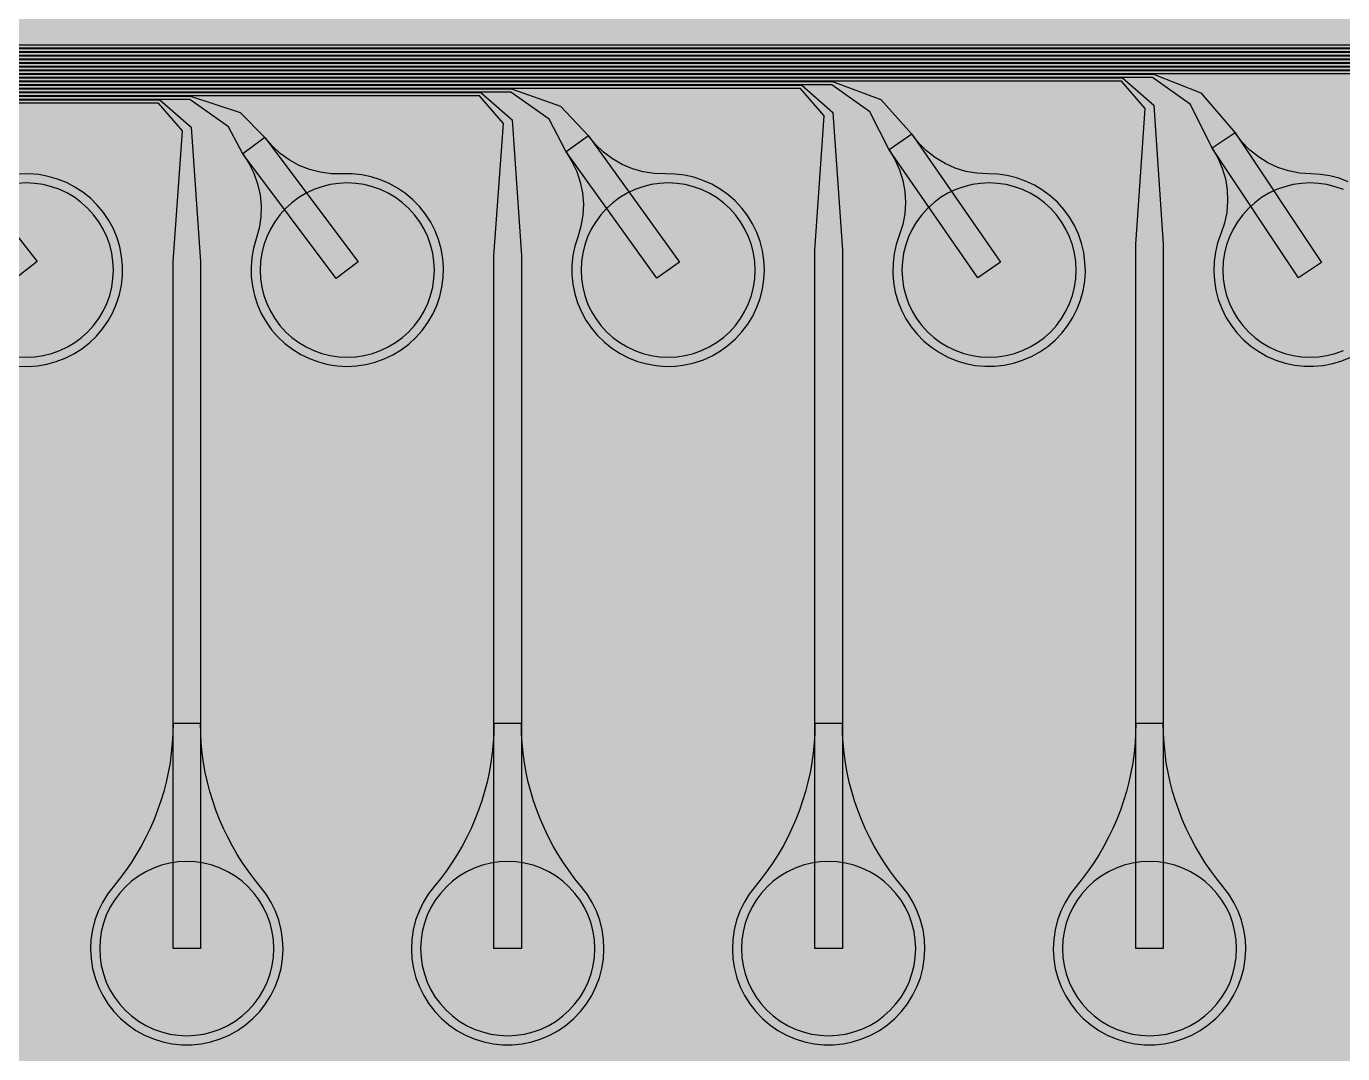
# Model space of a CAD drawing. Header units: metres. Extents: x -7231 to 10969, y -37556 to 1873.
# Drawn here: x -2618 to -1183, y -19786 to -18665 of the extents above; entities that cross this region are included whole.
import ezdxf

# ---------------------------------------------------------------- set-up
doc = ezdxf.new("R2010")
doc.units = ezdxf.units.M
for name, color, linetype in [('Metal1', 4, 'CONTINUOUS'), ('Metal2', 3, 'CONTINUOUS'), ('Polyimide', 7, 'CONTINUOUS'), ('Polyimide_Negative', 5, 'CONTINUOUS')]:
    doc.layers.add(name, color=color, linetype=linetype)

msp = doc.modelspace()

# ---------------------------------------------------------------- hatches: boundary and pattern name
at = {"layer": 'Polyimide'}
msp.add_hatch(color=7, dxfattribs=at).paths.add_polyline_path([(4065.7, -468), (4066.7, -502), (4068.5, -536), (4071.4, -570), (4075.5, -604), (4081, -638), (4088, -672), (4096.5, -706), (4106.6, -740), (4118.3, -774), (4131.6, -808), (4146.5, -842), (4162.9, -876), (4180.7, -910), (4199.8, -944), (4220.2, -978), (4241.7, -1012), (4264.2, -1046), (4287.5, -1080), (4311.5, -1114), (4336, -1148), (4360.9, -1182), (4385.9, -1216), (4410.9, -1250), (4435.7, -1284), (4460.2, -1318), (4484.2, -1352), (4507.5, -1385.9), (4530, -1419.9), (4551.5, -1453.9), (4571.9, -1487.9), (4591.1, -1521.9), (4608.9, -1555.9), (4625.3, -1589.9), (4640.1, -1623.9), (4653.4, -1657.9), (4665.1, -1691.9), (4675.2, -1725.9), (4683.7, -1759.9), (4690.7, -1793.9), (4696.2, -1827.9), (4700.3, -1861.9), (4703.2, -1895.9), (4705.1, -1929.9), (4706.1, -1963.9), (4706.4, -1997.9), (4706.5, -2031.9), (4706.5, -4793), (4710, -4838.4), (4720.2, -4882.7), (4737.1, -4925), (4760.1, -4964.2), (4788.9, -4999.5), (4822.6, -5030), (4860.5, -5055.1), (4901.8, -5074.2), (4901.8, -5074.2), (4970.7, -5105.2), (5034.7, -5145.3), (5092.8, -5193.5), (5143.8, -5249.2), (5186.9, -5311.2), (5221.2, -5378.4), (5246.2, -5449.7), (5261.4, -5523.7), (5266.5, -5599), (5261.4, -5674.3), (5246.2, -5748.3), (5221.2, -5819.6), (5186.9, -5886.8), (5143.8, -5948.8), (5092.8, -6004.5), (5034.7, -6052.7), (4970.7, -6092.8), (4901.8, -6123.8), (4860.5, -6142.9), (4822.6, -6168), (4788.9, -6198.5), (4760.1, -6233.8), (4737.1, -6273), (4720.2, -6315.3), (4710, -6359.6), (4706.5, -6405), (4706.5, -9221.5), (4710, -9266.9), (4720.2, -9311.2), (4737.1, -9353.5), (4760.1, -9392.7), (4788.9, -9428), (4822.6, -9458.5), (4860.5, -9483.6), (4901.8, -9502.7), (4970.7, -9533.7), (5034.7, -9573.8), (5092.8, -9622), (5143.8, -9677.7), (5186.9, -9739.7), (5221.2, -9806.9), (5246.2, -9878.2), (5261.4, -9952.2), (5266.5, -10027.5), (5261.4, -10102.8), (5246.2, -10176.8), (5221.2, -10248.1), (5186.9, -10315.3), (5143.8, -10377.3), (5092.8, -10433), (5034.7, -10481.2), (4970.7, -10521.3), (4901.8, -10552.3), (4860.5, -10571.4), (4822.6, -10596.5), (4788.9, -10627), (4760.1, -10662.3), (4737.1, -10701.5), (4720.2, -10743.8), (4710, -10788.1), (4706.5, -10833.5), (4706.5, -13650), (4710, -13695.4), (4720.2, -13739.7), (4737.1, -13782), (4760.1, -13821.2), (4788.9, -13856.5), (4822.6, -13887), (4860.5, -13912.1), (4901.8, -13931.2), (4970.7, -13962.2), (5034.7, -14002.2), (5092.8, -14050.5), (5143.8, -14106.2), (5186.9, -14168.2), (5221.2, -14235.4), (5246.2, -14306.7), (5261.4, -14380.7), (5266.5, -14456), (5261.4, -14531.3), (5246.2, -14605.3), (5221.2, -14676.5), (5186.9, -14743.8), (5143.8, -14805.8), (5092.8, -14861.5), (5034.7, -14909.7), (4970.7, -14949.8), (4901.8, -14980.8), (4860.5, -14999.9), (4822.6, -15025), (4788.9, -15055.5), (4760.1, -15090.8), (4737.1, -15130), (4720.2, -15172.3), (4710, -15216.6), (4706.5, -15262), (4706.5, -15456), (4720.9, -15750), (4764.1, -16041.3), (4835.7, -16326.8), (4934.9, -16604), (5060.7, -16870.2), (5212.1, -17122.7), (5387.5, -17359.2), (5585.2, -17577.3), (5803.3, -17775), (6039.8, -17950.4), (6292.3, -18101.8), (6558.4, -18227.6), (6835.6, -18326.8), (7121.2, -18398.3), (7412.4, -18441.5), (7706.5, -18456), (9969, -18456), (10047.4, -18459.8), (10125.1, -18471.4), (10201.2, -18490.4), (10275.2, -18516.9), (10346.1, -18550.5), (10413.5, -18590.8), (10476.5, -18637.6), (10534.7, -18690.3), (10587.4, -18748.5), (10634.2, -18811.5), (10674.5, -18878.9), (10708.1, -18949.8), (10734.6, -19023.8), (10753.6, -19099.9), (10765.2, -19177.6), (10769, -19256), (10769, -20895.8), (10730.2, -20951.4), (10694.6, -21009.1), (10662.2, -21068.6), (10633.2, -21129.9), (10607.6, -21192.7), (10585.5, -21256.7), (10566.9, -21322), (10552, -21388.1), (10540.8, -21455), (10533.4, -21522.3), (10529.6, -21590), (10529.6, -21657.8), (10533.4, -21725.5), (10540.8, -21792.9), (10552, -21859.7), (10566.9, -21925.9), (10585.5, -21991.1), (10607.6, -22055.2), (10633.2, -22117.9), (10662.2, -22179.2), (10694.6, -22238.7), (10730.2, -22296.4), (10769, -22352), (10769, -32454.2), (10728.7, -32510.5), (10691.7, -32568.9), (10658, -32629.3), (10627.8, -32691.6), (10601.2, -32755.4), (10578.2, -32820.7), (10558.9, -32887.1), (10543.4, -32954.5), (10531.8, -33022.7), (10524, -33091.4), (10520.1, -33160.5), (10520.1, -33229.7), (10524, -33298.8), (10531.8, -33367.5), (10543.4, -33435.7), (10558.9, -33503.1), (10578.2, -33569.5), (10601.2, -33634.8), (10627.8, -33698.6), (10658, -33760.8), (10691.7, -33821.3), (10728.7, -33879.7), (10769, -33936), (10769, -36556), (10765.2, -36634.4), (10753.6, -36712.1), (10734.6, -36788.2), (10708.1, -36862.1), (10674.5, -36933.1), (10634.2, -37000.5), (10587.4, -37063.5), (10534.7, -37121.7), (10476.5, -37174.4), (10413.5, -37221.2), (10346.1, -37261.5), (10275.2, -37295.1), (10201.2, -37321.6), (10125.1, -37340.6), (10047.4, -37352.1), (9969, -37356), (-6231, -37356), (-6309.4, -37352.1), (-6387.1, -37340.6), (-6463.2, -37321.6), (-6537.2, -37295.1), (-6608.1, -37261.5), (-6675.5, -37221.2), (-6738.5, -37174.4), (-6796.7, -37121.7), (-6849.4, -37063.5), (-6896.2, -37000.5), (-6936.5, -36933.1), (-6970.1, -36862.1), (-6996.6, -36788.2), (-7015.6, -36712.1), (-7027.2, -36634.4), (-7031, -36556), (-7031, -33936), (-6990.7, -33879.8), (-6953.7, -33821.3), (-6920, -33760.9), (-6889.8, -33698.6), (-6863.2, -33634.8), (-6840.2, -33569.5), (-6820.9, -33503.1), (-6805.4, -33435.7), (-6793.7, -33367.5), (-6785.9, -33298.8), (-6782, -33229.7), (-6782, -33160.5), (-6785.9, -33091.4), (-6793.7, -33022.7), (-6805.4, -32954.5), (-6820.9, -32887.1), (-6840.2, -32820.6), (-6863.2, -32755.4), (-6889.8, -32691.5), (-6920, -32629.3), (-6953.7, -32568.9), (-6990.7, -32510.4), (-7031, -32454.2), (-7031, -22364.8), (-6990.7, -22308.6), (-6953.7, -22250.1), (-6920, -22189.7), (-6889.8, -22127.5), (-6863.2, -22063.6), (-6840.2, -21998.4), (-6820.9, -21931.9), (-6805.4, -21864.5), (-6793.7, -21796.3), (-6785.9, -21727.6), (-6782, -21658.5), (-6782, -21589.3), (-6785.9, -21520.3), (-6793.7, -21451.5), (-6805.4, -21383.3), (-6820.9, -21315.9), (-6840.2, -21249.5), (-6863.2, -21184.2), (-6889.8, -21120.4), (-6920, -21058.1), (-6953.7, -20997.7), (-6990.7, -20939.3), (-7031, -20883), (-7031, -19256), (-7027.2, -19177.6), (-7015.6, -19099.9), (-6996.6, -19023.8), (-6970.1, -18949.8), (-6936.5, -18878.9), (-6896.2, -18811.5), (-6849.4, -18748.5), (-6796.7, -18690.3), (-6738.5, -18637.6), (-6675.5, -18590.8), (-6608.1, -18550.5), (-6537.2, -18516.9), (-6463.2, -18490.4), (-6387.1, -18471.4), (-6309.4, -18459.8), (-6231, -18456), (-3968.5, -18456), (-3674.4, -18441.5), (-3383.2, -18398.3), (-3097.6, -18326.8), (-2820.4, -18227.6), (-2554.3, -18101.8), (-2301.8, -17950.4), (-2065.3, -17775), (-1847.2, -17577.3), (-1649.5, -17359.2), (-1474.1, -17122.7), (-1322.7, -16870.2), (-1196.9, -16604), (-1097.7, -16326.8), (-1026.1, -16041.3), (-982.9, -15750), (-968.5, -15456), (-968.5, -15262), (-972, -15216.6), (-982.2, -15172.3), (-999.1, -15130), (-1022.1, -15090.8), (-1050.9, -15055.5), (-1084.6, -15025), (-1122.5, -14999.9), (-1163.8, -14980.8), (-1232.7, -14949.8), (-1296.7, -14909.7), (-1354.8, -14861.5), (-1405.8, -14805.8), (-1448.9, -14743.8), (-1483.2, -14676.5), (-1508.2, -14605.3), (-1523.4, -14531.3), (-1528.5, -14456), (-1523.4, -14380.7), (-1508.2, -14306.7), (-1483.2, -14235.4), (-1448.9, -14168.2), (-1405.8, -14106.2), (-1354.8, -14050.5), (-1296.7, -14002.2), (-1232.7, -13962.2), (-1163.8, -13931.2), (-1122.5, -13912.1), (-1084.6, -13887), (-1050.9, -13856.5), (-1022.1, -13821.2), (-999.1, -13782), (-982.2, -13739.7), (-972, -13695.4), (-968.5, -13650), (-968.5, -12309.6), (-972, -12264.3), (-982.2, -12219.9), (-999.1, -12177.7), (-1022.1, -12138.5), (-1050.9, -12103.2), (-1084.6, -12072.6), (-1122.5, -12047.5), (-1163.8, -12028.5), (-1232.7, -11997.4), (-1296.7, -11957.4), (-1354.8, -11909.1), (-1405.8, -11853.5), (-1448.9, -11791.5), (-1483.2, -11724.2), (-1508.2, -11653), (-1523.4, -11579), (-1528.5, -11503.7), (-1523.4, -11428.3), (-1508.2, -11354.4), (-1483.2, -11283.1), (-1448.9, -11215.9), (-1405.8, -11153.8), (-1354.8, -11098.2), (-1296.7, -11049.9), (-1232.7, -11009.9), (-1163.8, -10978.8), (-1122.5, -10959.8), (-1084.6, -10934.7), (-1050.9, -10904.1), (-1022.1, -10868.9), (-999.1, -10829.6), (-982.2, -10787.4), (-972, -10743), (-968.5, -10697.7), (-968.5, -9357.3), (-972, -9311.9), (-982.2, -9267.6), (-999.1, -9225.4), (-1022.1, -9186.1), (-1050.9, -9150.8), (-1084.6, -9120.3), (-1122.5, -9095.2), (-1163.8, -9076.2), (-1163.8, -9076.2), (-1232.7, -9045.1), (-1296.7, -9005.1), (-1354.8, -8956.8), (-1405.8, -8901.1), (-1448.9, -8839.1), (-1483.2, -8771.9), (-1508.2, -8700.6), (-1523.4, -8626.7), (-1528.5, -8551.3), (-1523.4, -8476), (-1508.2, -8402), (-1483.2, -8330.8), (-1448.9, -8263.5), (-1405.8, -8201.5), (-1354.8, -8145.9), (-1296.7, -8097.6), (-1232.7, -8057.6), (-1163.8, -8026.5), (-1163.8, -8026.5), (-1122.5, -8007.4), (-1084.6, -7982.4), (-1050.9, -7951.8), (-1022.1, -7916.5), (-999.1, -7877.3), (-982.2, -7835), (-972, -7790.7), (-968.5, -7745.4), (-968.5, -6405), (-972, -6359.6), (-982.2, -6315.3), (-999.1, -6273), (-1022.1, -6233.8), (-1050.9, -6198.5), (-1084.6, -6168), (-1122.5, -6142.9), (-1163.8, -6123.8), (-1163.8, -6123.8), (-1232.7, -6092.8), (-1296.7, -6052.7), (-1354.8, -6004.5), (-1405.8, -5948.8), (-1448.9, -5886.8), (-1483.2, -5819.6), (-1508.2, -5748.3), (-1523.4, -5674.3), (-1528.5, -5599), (-1523.4, -5523.7), (-1508.2, -5449.7), (-1483.2, -5378.4), (-1448.9, -5311.2), (-1405.8, -5249.2), (-1354.8, -5193.5), (-1296.7, -5145.3), (-1232.7, -5105.2), (-1163.8, -5074.2), (-1163.8, -5074.2), (-1122.5, -5055.1), (-1084.6, -5030), (-1050.9, -4999.5), (-1022.1, -4964.2), (-999.1, -4925), (-982.2, -4882.7), (-972, -4838.4), (-968.5, -4793), (-968.5, -2031.9), (-968.4, -1997.9), (-968.1, -1963.9), (-967.1, -1929.9), (-965.2, -1895.9), (-962.2, -1861.9), (-958, -1827.9), (-952.4, -1793.9), (-945.3, -1759.9), (-936.6, -1725.9), (-926.4, -1691.9), (-914.4, -1657.9), (-900.9, -1623.9), (-885.7, -1589.9), (-869.1, -1555.9), (-850.9, -1521.9), (-831.4, -1487.9), (-810.6, -1453.9), (-788.7, -1419.9), (-765.8, -1385.9), (-742.1, -1352), (-717.6, -1318), (-692.7, -1284), (-667.4, -1250), (-641.9, -1216), (-616.4, -1182), (-591.1, -1148), (-566.1, -1114), (-541.7, -1080), (-517.9, -1046), (-495, -1012), (-473.1, -978), (-452.4, -944), (-432.8, -910), (-414.7, -876), (-398, -842), (-382.9, -808), (-369.3, -774), (-357.4, -740), (-347.1, -706), (-338.4, -672), (-331.3, -638), (-325.7, -604), (-321.5, -570), (-318.6, -536), (-316.7, -502), (-315.7, -468), (-315.3, -434), (-315.2, -400), (-315.2, 401), (-315.2, 451), (-315.2, 1644), (-270.2, 1644), (-270, 1637.1), (-269.4, 1630.3), (-268.2, 1623.5), (-266.7, 1616.8), (-264.7, 1610.2), (-262.3, 1603.8), (-259.4, 1597.6), (-256.2, 1591.5), (-252.6, 1585.7), (-248.6, 1580.1), (-244.2, 1574.8), (-239.5, 1569.8), (-234.5, 1565.1), (-229.2, 1560.7), (-223.6, 1556.7), (-217.8, 1553.1), (-211.7, 1549.8), (-205.4, 1547), (-199, 1544.6), (-192.4, 1542.6), (-185.7, 1541), (-179, 1539.9), (-172.1, 1539.2), (-165.2, 1539), (-158.4, 1539.2), (-151.5, 1539.9), (-144.8, 1541), (-138.1, 1542.6), (-131.5, 1544.6), (-125.1, 1547), (-118.8, 1549.8), (-112.8, 1553.1), (-106.9, 1556.7), (-101.3, 1560.7), (-96, 1565.1), (-91, 1569.8), (-86.3, 1574.8), (-81.9, 1580.1), (-77.9, 1585.7), (-74.3, 1591.5), (-71.1, 1597.6), (-68.2, 1603.8), (-65.8, 1610.2), (-63.8, 1616.8), (-62.3, 1623.5), (-61.1, 1630.3), (-60.5, 1637.1), (-60.2, 1644), (1853, 1644), (1853, 1573), (3815.2, 1573), (3815.5, 1579.5), (3816.1, 1586.1), (3817.2, 1592.5), (3818.7, 1598.9), (3820.6, 1605.1), (3822.9, 1611.3), (3825.6, 1617.2), (3828.6, 1623), (3832.1, 1628.6), (3835.9, 1633.9), (3840.1, 1638.9), (3844.5, 1643.7), (3849.3, 1648.2), (3854.4, 1652.3), (3859.7, 1656.1), (3865.2, 1659.6), (3871, 1662.7), (3877, 1665.4), (3883.1, 1667.7), (3889.4, 1669.6), (3895.7, 1671.1), (3902.2, 1672.1), (3908.7, 1672.8), (3915.2, 1673), (3921.8, 1672.8), (3928.3, 1672.1), (3934.8, 1671.1), (3941.1, 1669.6), (3947.4, 1667.7), (3953.5, 1665.4), (3959.5, 1662.7), (3965.2, 1659.6), (3970.8, 1656.1), (3976.1, 1652.3), (3981.2, 1648.2), (3986, 1643.7), (3990.4, 1638.9), (3994.6, 1633.9), (3998.4, 1628.6), (4001.9, 1623), (4004.9, 1617.2), (4007.6, 1611.3), (4009.9, 1605.1), (4011.8, 1598.9), (4013.3, 1592.5), (4014.4, 1586.1), (4015, 1579.5), (4015.2, 1573), (4065.2, 1573), (4065.2, 451), (4065.2, 401), (4065.2, -400), (4065.3, -434), (4065.7, -468)])

# ---------------------------------------------------------------- linework, layer by layer
at = {"layer": 'Metal1'}
for points in [[(-5962.2, -18689.2), (-22.8, -18689.2), (11.1, -18719.1), (21.5, -18877.1), (21.5, -19671), (-8.5, -19671), (-8.5, -18877.1), (1.9, -18722.9), (-24.2, -18692.8), (-5960.8, -18692.8)], [(-5954.2, -18697.2), (-372.8, -18697.2), (-338.9, -18727.1), (-328.5, -18883.5), (-328.5, -19671), (-358.5, -19671), (-358.5, -18883.5), (-348.1, -18730.9), (-374.2, -18700.8), (-5952.8, -18700.8)], [(-5946.2, -18705.2), (-722.8, -18705.2), (-688.9, -18735.1), (-678.5, -18889.9), (-678.5, -19671), (-708.5, -19671), (-708.5, -18889.9), (-698.1, -18738.9), (-724.2, -18708.8), (-5944.8, -18708.8)], [(-5938.2, -18713.2), (-1072.8, -18713.2), (-1038.8, -18743.1), (-1028.5, -18896.3), (-1028.5, -19671), (-1058.5, -19671), (-1058.5, -18896.3), (-1048.2, -18746.9), (-1074.2, -18716.8), (-5936.8, -18716.8)], [(-5930.2, -18721.2), (-1422.8, -18721.2), (-1388.8, -18751.1), (-1378.5, -18902.7), (-1378.5, -19671), (-1408.5, -19671), (-1408.5, -18902.7), (-1398.2, -18754.9), (-1424.2, -18724.8), (-5928.8, -18724.8)], [(-5922.2, -18729.2), (-1772.8, -18729.2), (-1738.8, -18759.1), (-1728.5, -18909.1), (-1728.5, -19671), (-1758.5, -19671), (-1758.5, -18909.1), (-1748.2, -18762.9), (-1774.2, -18732.8), (-5920.8, -18732.8)], [(-5914.2, -18737.2), (-2122.8, -18737.2), (-2088.8, -18767), (-2078.5, -18915.5), (-2078.5, -19671), (-2108.5, -19671), (-2108.5, -18915.5), (-2098.2, -18771), (-2124.2, -18740.8), (-5912.8, -18740.8)], [(-5906.2, -18745.2), (-2472.8, -18745.2), (-2438.7, -18775), (-2428.5, -18921.9), (-2428.5, -19671), (-2458.5, -19671), (-2458.5, -18921.9), (-2448.3, -18779), (-2474.2, -18748.8), (-5904.8, -18748.8)]]:
    msp.add_lwpolyline(points, dxfattribs=at)
for points in [[(-2458.5, -19425.4), (-2458.7, -19436.2), (-2459.3, -19446.9), (-2460.4, -19457.6), (-2461.8, -19468.2), (-2463.7, -19478.8), (-2466, -19489.3), (-2468.7, -19499.6), (-2471.8, -19509.9), (-2475.3, -19520.1), (-2479.2, -19530.1), (-2483.5, -19539.9), (-2488.1, -19549.6), (-2493.2, -19559.1), (-2498.6, -19568.4), (-2504.3, -19577.4), (-2510.4, -19586.2), (-2516.9, -19594.8), (-2523.6, -19603.1), (-2530.1, -19611.6), (-2535.6, -19620.6), (-2540.2, -19630.2), (-2543.9, -19640.1), (-2546.5, -19650.4), (-2548, -19660.9), (-2548.5, -19671.5), (-2547.9, -19682.1), (-2546.3, -19692.6), (-2543.6, -19702.8), (-2539.8, -19712.7), (-2535.1, -19722.2), (-2529.5, -19731.2), (-2523, -19739.6), (-2515.7, -19747.3), (-2507.6, -19754.2), (-2498.9, -19760.2), (-2489.6, -19765.3), (-2479.9, -19769.5), (-2469.7, -19772.7), (-2459.4, -19774.8), (-2448.8, -19775.9), (-2438.2, -19775.9), (-2427.6, -19774.8), (-2417.3, -19772.7), (-2407.1, -19769.5), (-2397.4, -19765.3), (-2388.1, -19760.2), (-2379.4, -19754.2), (-2371.3, -19747.3), (-2364, -19739.6), (-2357.5, -19731.2), (-2351.9, -19722.2), (-2347.2, -19712.7), (-2343.4, -19702.8), (-2340.7, -19692.6), (-2339.1, -19682.1), (-2338.5, -19671.5), (-2339, -19660.9), (-2340.5, -19650.4), (-2343.1, -19640.1), (-2346.8, -19630.2), (-2351.4, -19620.6), (-2356.9, -19611.6), (-2363.4, -19603.1), (-2370.1, -19594.8), (-2376.6, -19586.2), (-2382.7, -19577.4), (-2388.4, -19568.4), (-2393.8, -19559.1), (-2398.9, -19549.6), (-2403.5, -19539.9), (-2407.8, -19530.1), (-2411.7, -19520.1), (-2415.2, -19509.9), (-2418.3, -19499.6), (-2421, -19489.3), (-2423.3, -19478.8), (-2425.2, -19468.2), (-2426.6, -19457.6), (-2427.7, -19446.9), (-2428.3, -19436.2), (-2428.5, -19425.4), (-2458.5, -19425.4)], [(-2108.5, -19425.4), (-2108.7, -19436.2), (-2109.3, -19446.9), (-2110.4, -19457.6), (-2111.8, -19468.2), (-2113.7, -19478.8), (-2116, -19489.3), (-2118.7, -19499.6), (-2121.8, -19509.9), (-2125.3, -19520.1), (-2129.2, -19530.1), (-2133.5, -19539.9), (-2138.1, -19549.6), (-2143.2, -19559.1), (-2148.6, -19568.4), (-2154.3, -19577.4), (-2160.4, -19586.2), (-2166.9, -19594.8), (-2173.6, -19603.1), (-2180.1, -19611.6), (-2185.6, -19620.6), (-2190.2, -19630.2), (-2193.9, -19640.1), (-2196.5, -19650.4), (-2198, -19660.9), (-2198.5, -19671.5), (-2197.9, -19682.1), (-2196.3, -19692.6), (-2193.6, -19702.8), (-2189.8, -19712.7), (-2185.1, -19722.2), (-2179.5, -19731.2), (-2173, -19739.6), (-2165.7, -19747.3), (-2157.6, -19754.2), (-2148.9, -19760.2), (-2139.6, -19765.3), (-2129.9, -19769.5), (-2119.7, -19772.7), (-2109.4, -19774.8), (-2098.8, -19775.9), (-2088.2, -19775.9), (-2077.6, -19774.8), (-2067.3, -19772.7), (-2057.1, -19769.5), (-2047.4, -19765.3), (-2038.1, -19760.2), (-2029.4, -19754.2), (-2021.3, -19747.3), (-2014, -19739.6), (-2007.5, -19731.2), (-2001.9, -19722.2), (-1997.2, -19712.7), (-1993.4, -19702.8), (-1990.7, -19692.6), (-1989.1, -19682.1), (-1988.5, -19671.5), (-1989, -19660.9), (-1990.5, -19650.4), (-1993.1, -19640.1), (-1996.8, -19630.2), (-2001.4, -19620.6), (-2006.9, -19611.6), (-2013.4, -19603.1), (-2020.1, -19594.8), (-2026.6, -19586.2), (-2032.7, -19577.4), (-2038.4, -19568.4), (-2043.8, -19559.1), (-2048.9, -19549.6), (-2053.5, -19539.9), (-2057.8, -19530.1), (-2061.7, -19520.1), (-2065.2, -19509.9), (-2068.3, -19499.6), (-2071, -19489.3), (-2073.3, -19478.8), (-2075.2, -19468.2), (-2076.6, -19457.6), (-2077.7, -19446.9), (-2078.3, -19436.2), (-2078.5, -19425.4), (-2108.5, -19425.4)], [(-1758.5, -19425.4), (-1758.7, -19436.2), (-1759.3, -19446.9), (-1760.4, -19457.6), (-1761.8, -19468.2), (-1763.7, -19478.8), (-1766, -19489.3), (-1768.7, -19499.6), (-1771.8, -19509.9), (-1775.3, -19520.1), (-1779.2, -19530.1), (-1783.5, -19539.9), (-1788.1, -19549.6), (-1793.2, -19559.1), (-1798.6, -19568.4), (-1804.3, -19577.4), (-1810.4, -19586.2), (-1816.9, -19594.8), (-1823.6, -19603.1), (-1830.1, -19611.6), (-1835.6, -19620.6), (-1840.2, -19630.2), (-1843.9, -19640.1), (-1846.5, -19650.4), (-1848, -19660.9), (-1848.5, -19671.5), (-1847.9, -19682.1), (-1846.3, -19692.6), (-1843.6, -19702.8), (-1839.8, -19712.7), (-1835.1, -19722.2), (-1829.5, -19731.2), (-1823, -19739.6), (-1815.7, -19747.3), (-1807.6, -19754.2), (-1798.9, -19760.2), (-1789.6, -19765.3), (-1779.9, -19769.5), (-1769.7, -19772.7), (-1759.4, -19774.8), (-1748.8, -19775.9), (-1738.2, -19775.9), (-1727.6, -19774.8), (-1717.3, -19772.7), (-1707.1, -19769.5), (-1697.4, -19765.3), (-1688.1, -19760.2), (-1679.4, -19754.2), (-1671.3, -19747.3), (-1664, -19739.6), (-1657.5, -19731.2), (-1651.9, -19722.2), (-1647.2, -19712.7), (-1643.4, -19702.8), (-1640.7, -19692.6), (-1639.1, -19682.1), (-1638.5, -19671.5), (-1639, -19660.9), (-1640.5, -19650.4), (-1643.1, -19640.1), (-1646.8, -19630.2), (-1651.4, -19620.6), (-1656.9, -19611.6), (-1663.4, -19603.1), (-1670.1, -19594.8), (-1676.6, -19586.2), (-1682.7, -19577.4), (-1688.4, -19568.4), (-1693.8, -19559.1), (-1698.9, -19549.6), (-1703.5, -19539.9), (-1707.8, -19530.1), (-1711.7, -19520.1), (-1715.2, -19509.9), (-1718.3, -19499.6), (-1721, -19489.3), (-1723.3, -19478.8), (-1725.2, -19468.2), (-1726.6, -19457.6), (-1727.7, -19446.9), (-1728.3, -19436.2), (-1728.5, -19425.4), (-1758.5, -19425.4)], [(-1408.5, -19425.4), (-1408.7, -19436.2), (-1409.3, -19446.9), (-1410.4, -19457.6), (-1411.8, -19468.2), (-1413.7, -19478.8), (-1416, -19489.3), (-1418.7, -19499.6), (-1421.8, -19509.9), (-1425.3, -19520.1), (-1429.2, -19530.1), (-1433.5, -19539.9), (-1438.1, -19549.6), (-1443.2, -19559.1), (-1448.6, -19568.4), (-1454.3, -19577.4), (-1460.4, -19586.2), (-1466.9, -19594.8), (-1473.6, -19603.1), (-1480.1, -19611.6), (-1485.6, -19620.6), (-1490.2, -19630.2), (-1493.9, -19640.1), (-1496.5, -19650.4), (-1498, -19660.9), (-1498.5, -19671.5), (-1497.9, -19682.1), (-1496.3, -19692.6), (-1493.6, -19702.8), (-1489.8, -19712.7), (-1485.1, -19722.2), (-1479.5, -19731.2), (-1473, -19739.6), (-1465.7, -19747.3), (-1457.6, -19754.2), (-1448.9, -19760.2), (-1439.6, -19765.3), (-1429.9, -19769.5), (-1419.7, -19772.7), (-1409.4, -19774.8), (-1398.8, -19775.9), (-1388.2, -19775.9), (-1377.6, -19774.8), (-1367.3, -19772.7), (-1357.1, -19769.5), (-1347.4, -19765.3), (-1338.1, -19760.2), (-1329.4, -19754.2), (-1321.3, -19747.3), (-1314, -19739.6), (-1307.5, -19731.2), (-1301.9, -19722.2), (-1297.2, -19712.7), (-1293.4, -19702.8), (-1290.7, -19692.6), (-1289.1, -19682.1), (-1288.5, -19671.5), (-1289, -19660.9), (-1290.5, -19650.4), (-1293.1, -19640.1), (-1296.8, -19630.2), (-1301.4, -19620.6), (-1306.9, -19611.6), (-1313.4, -19603.1), (-1320.1, -19594.8), (-1326.6, -19586.2), (-1332.7, -19577.4), (-1338.4, -19568.4), (-1343.8, -19559.1), (-1348.9, -19549.6), (-1353.5, -19539.9), (-1357.8, -19530.1), (-1361.7, -19520.1), (-1365.2, -19509.9), (-1368.3, -19499.6), (-1371, -19489.3), (-1373.3, -19478.8), (-1375.2, -19468.2), (-1376.6, -19457.6), (-1377.7, -19446.9), (-1378.3, -19436.2), (-1378.5, -19425.4), (-1408.5, -19425.4)]]:
    msp.add_lwpolyline(points, close=True, dxfattribs=at)
at = {"layer": 'Metal2'}
for points in [[(-5966.2, -18685.2), (10.8, -18685.2), (60.3, -18707.9), (109.5, -18776.6), (194.5, -18923.5), (168.5, -18938.5), (83.5, -18791.6), (50.3, -18718), (9.8, -18688.8), (-5964.8, -18688.8)], [(-5958.2, -18693.2), (-339.3, -18693.2), (-289.1, -18715.4), (-242.8, -18777.7), (-155.6, -18923.3), (-181.4, -18938.7), (-268.5, -18793.1), (-299.5, -18726.1), (-340.2, -18696.8), (-5956.8, -18696.8)], [(-5950.2, -18701.2), (-689.3, -18701.2), (-638.6, -18722.9), (-595.1, -18778.8), (-505.7, -18923.1), (-531.3, -18938.9), (-620.6, -18794.6), (-649.3, -18734.1), (-690.2, -18704.8), (-5948.8, -18704.8)], [(-5942.2, -18709.2), (-1039.3, -18709.2), (-988, -18730.3), (-947.5, -18780.1), (-855.9, -18922.9), (-881.1, -18939.1), (-972.8, -18796.3), (-999, -18742.2), (-1040.2, -18712.8), (-5940.8, -18712.8)], [(-5934.2, -18717.2), (-1389.3, -18717.2), (-1337.4, -18737.7), (-1300.1, -18781.4), (-1206, -18922.7), (-1231, -18939.3), (-1325.1, -18798.1), (-1348.8, -18750.3), (-1390.2, -18720.8), (-5932.8, -18720.8)], [(-5926.2, -18725.2), (-1739.3, -18725.2), (-1686.7, -18745), (-1652.8, -18782.9), (-1556.2, -18922.5), (-1580.8, -18939.5), (-1677.4, -18800), (-1698.6, -18758.4), (-1740.1, -18728.8), (-5924.8, -18728.8)], [(-5918.2, -18733.2), (-2089.3, -18733.2), (-2036, -18752.2), (-2005.5, -18784.5), (-1906.3, -18922.2), (-1930.7, -18939.8), (-2029.9, -18802.1), (-2048.3, -18766.5), (-2090.1, -18736.8), (-5916.8, -18736.8)], [(-5910.2, -18741.2), (-2439.3, -18741.2), (-2385.3, -18759.3), (-2358.4, -18786.3), (-2256.5, -18922), (-2280.5, -18940), (-2382.4, -18804.3), (-2398.1, -18774.7), (-2440.1, -18744.8), (-5908.8, -18744.8)], [(-2711.4, -18788.2), (-2606.7, -18921.7), (-2630.3, -18940.3)], [(-1176.9, -18834.6), (-1186.7, -18830.9), (-1196.9, -18828.3), (-1207.2, -18826.6), (-1217.7, -18826), (-1229.8, -18825.2), (-1241.8, -18822.9), (-1253.4, -18819.1), (-1264.4, -18814), (-1274.8, -18807.5), (-1284.3, -18799.9), (-1292.7, -18791.2), (-1300.1, -18781.4), (-1325.1, -18798.1), (-1325.1, -18798.1), (-1318.9, -18808.6), (-1314.1, -18819.8), (-1310.7, -18831.5), (-1308.8, -18843.5), (-1308.3, -18855.7), (-1309.3, -18867.8), (-1311.8, -18879.8), (-1315.7, -18891.3), (-1319.2, -18901.2), (-1321.7, -18911.4), (-1323.1, -18921.8), (-1323.5, -18932.2), (-1322.8, -18942.7), (-1321.2, -18953), (-1318.5, -18963.2), (-1314.8, -18973), (-1310.1, -18982.3), (-1304.5, -18991.2), (-1298.1, -18999.5), (-1290.9, -19007.1), (-1282.9, -19013.9), (-1274.3, -19019.9), (-1265.2, -19025.1), (-1255.6, -19029.2), (-1245.6, -19032.4), (-1235.4, -19034.6), (-1224.9, -19035.8), (-1214.5, -19035.9), (-1204, -19035), (-1193.7, -19033), (-1183.7, -19030.1), (-1174, -19026.1)], [(-2627.3, -19035.6), (-2616.8, -19036), (-2606.3, -19035.3), (-2596, -19033.6), (-2585.9, -19030.8), (-2576.1, -19027.1), (-2566.7, -19022.4), (-2557.9, -19016.7), (-2549.6, -19010.3), (-2542.1, -19003), (-2535.3, -18995), (-2529.3, -18986.4), (-2524.2, -18977.3), (-2520.1, -18967.6), (-2516.9, -18957.6), (-2514.8, -18947.4), (-2513.7, -18937), (-2513.6, -18926.5), (-2514.6, -18916.1), (-2516.6, -18905.8), (-2519.6, -18895.7), (-2523.6, -18886.1), (-2528.6, -18876.8), (-2534.4, -18868.1), (-2541.1, -18860.1), (-2548.6, -18852.7), (-2556.7, -18846.1), (-2565.5, -18840.4), (-2574.8, -18835.5), (-2584.5, -18831.7), (-2594.6, -18828.8), (-2604.9, -18826.9), (-2615.3, -18826), (-2625.8, -18826.3)]]:
    msp.add_lwpolyline(points, dxfattribs=at)
for points in [[(-2382.4, -18804.3), (-2375.7, -18814.5), (-2370.3, -18825.4), (-2366.2, -18836.9), (-2363.6, -18848.8), (-2362.4, -18860.9), (-2362.8, -18873.1), (-2364.6, -18885.1), (-2367.8, -18896.9), (-2370.7, -18906.9), (-2372.6, -18917.3), (-2373.4, -18927.7), (-2373.3, -18938.2), (-2372, -18948.6), (-2369.8, -18958.8), (-2366.5, -18968.8), (-2362.2, -18978.3), (-2357, -18987.4), (-2351, -18996), (-2344.1, -19003.9), (-2336.4, -19011.1), (-2328.1, -19017.4), (-2319.2, -19022.9), (-2309.8, -19027.5), (-2300, -19031.2), (-2289.8, -19033.8), (-2279.5, -19035.4), (-2269, -19036), (-2258.5, -19035.5), (-2248.2, -19034), (-2238, -19031.5), (-2228.1, -19027.9), (-2218.7, -19023.4), (-2209.7, -19018), (-2201.3, -19011.7), (-2193.6, -19004.6), (-2186.7, -18996.8), (-2180.5, -18988.3), (-2175.2, -18979.2), (-2170.9, -18969.7), (-2167.5, -18959.8), (-2165.2, -18949.6), (-2163.8, -18939.2), (-2163.5, -18928.7), (-2164.3, -18918.2), (-2166.1, -18907.9), (-2168.9, -18897.8), (-2172.7, -18888.1), (-2177.4, -18878.7), (-2183.1, -18869.9), (-2189.6, -18861.7), (-2196.9, -18854.2), (-2204.9, -18847.4), (-2213.6, -18841.5), (-2222.8, -18836.5), (-2232.4, -18832.4), (-2242.4, -18829.3), (-2252.7, -18827.2), (-2263.1, -18826.1), (-2273.6, -18826.1), (-2285.8, -18826), (-2297.9, -18824.3), (-2309.6, -18821.3), (-2321, -18816.8), (-2331.7, -18810.9), (-2341.6, -18803.8), (-2350.5, -18795.6), (-2358.4, -18786.3), (-2382.4, -18804.3)], [(-2029.9, -18802.1), (-2023.4, -18812.4), (-2018.2, -18823.4), (-2014.3, -18835), (-2011.9, -18846.9), (-2011, -18859.1), (-2011.6, -18871.2), (-2013.6, -18883.2), (-2017.1, -18894.9), (-2020.2, -18904.9), (-2022.3, -18915.2), (-2023.4, -18925.6), (-2023.4, -18936.1), (-2022.3, -18946.5), (-2020.3, -18956.8), (-2017.2, -18966.8), (-2013.1, -18976.5), (-2008.1, -18985.7), (-2002.2, -18994.3), (-1995.5, -19002.4), (-1988, -19009.7), (-1979.8, -19016.2), (-1971, -19021.9), (-1961.7, -19026.7), (-1951.9, -19030.5), (-1941.9, -19033.4), (-1931.5, -19035.2), (-1921.1, -19036), (-1910.6, -19035.7), (-1900.2, -19034.4), (-1890, -19032.1), (-1880.1, -19028.7), (-1870.5, -19024.4), (-1861.4, -19019.1), (-1852.9, -19013), (-1845.1, -19006.1), (-1838, -18998.4), (-1831.7, -18990), (-1826.2, -18981.1), (-1821.7, -18971.6), (-1818.1, -18961.8), (-1815.5, -18951.6), (-1814, -18941.3), (-1813.5, -18930.8), (-1814, -18920.3), (-1815.6, -18910), (-1818.2, -18899.8), (-1821.8, -18890), (-1826.4, -18880.5), (-1831.9, -18871.6), (-1838.3, -18863.3), (-1845.4, -18855.6), (-1853.3, -18848.7), (-1861.8, -18842.6), (-1870.9, -18837.4), (-1880.5, -18833.1), (-1890.4, -18829.8), (-1900.6, -18827.5), (-1911, -18826.3), (-1921.5, -18826), (-1933.7, -18825.7), (-1945.7, -18823.8), (-1957.5, -18820.5), (-1968.7, -18815.7), (-1979.3, -18809.7), (-1989, -18802.4), (-1997.8, -18794), (-2005.5, -18784.5), (-2029.9, -18802.1)], [(-1677.4, -18800), (-1671.1, -18810.4), (-1666.1, -18821.5), (-1662.5, -18833.2), (-1660.3, -18845.2), (-1659.6, -18857.3), (-1660.4, -18869.5), (-1662.7, -18881.4), (-1666.4, -18893.1), (-1669.7, -18903), (-1672, -18913.2), (-1673.2, -18923.6), (-1673.5, -18934.1), (-1672.6, -18944.6), (-1670.8, -18954.9), (-1667.9, -18964.9), (-1664, -18974.7), (-1659.2, -18984), (-1653.4, -18992.7), (-1646.8, -19000.9), (-1639.5, -19008.4), (-1631.4, -19015.1), (-1622.7, -19020.9), (-1613.5, -19025.9), (-1603.8, -19029.9), (-1593.8, -19032.9), (-1583.5, -19034.9), (-1573.1, -19035.9), (-1562.6, -19035.8), (-1552.2, -19034.7), (-1541.9, -19032.6), (-1531.9, -19029.4), (-1522.3, -19025.3), (-1513.1, -19020.2), (-1504.5, -19014.2), (-1496.5, -19007.4), (-1489.3, -18999.9), (-1482.8, -18991.7), (-1477.2, -18982.8), (-1472.5, -18973.4), (-1468.7, -18963.7), (-1466, -18953.6), (-1464.2, -18943.2), (-1463.5, -18932.8), (-1463.9, -18922.3), (-1465.3, -18911.9), (-1467.7, -18901.7), (-1471.1, -18891.8), (-1475.5, -18882.3), (-1480.8, -18873.3), (-1487, -18864.8), (-1494, -18857), (-1501.7, -18850), (-1510.2, -18843.7), (-1519.1, -18838.3), (-1528.6, -18833.9), (-1538.5, -18830.4), (-1548.7, -18827.9), (-1559.1, -18826.4), (-1569.5, -18826), (-1581.7, -18825.4), (-1593.7, -18823.3), (-1605.4, -18819.7), (-1616.5, -18814.8), (-1627, -18808.6), (-1636.6, -18801.1), (-1645.2, -18792.5), (-1652.8, -18782.9), (-1677.4, -18800)]]:
    msp.add_lwpolyline(points, close=True, dxfattribs=at)
at = {"layer": 'Polyimide_Negative'}
for points in [[(-2627.8, -19025.5), (-2618.5, -19026), (-2609.2, -19025.5), (-2600, -19024.2), (-2590.9, -19021.9), (-2582.1, -19018.8), (-2573.7, -19014.8), (-2565.7, -19010), (-2558.2, -19004.4), (-2551.3, -18998.2), (-2545.1, -18991.3), (-2539.5, -18983.8), (-2534.7, -18975.8), (-2530.7, -18967.4), (-2527.6, -18958.6), (-2525.3, -18949.5), (-2524, -18940.3), (-2523.5, -18931), (-2523.5, -18931), (-2524, -18921.7), (-2525.3, -18912.5), (-2527.6, -18903.4), (-2530.7, -18894.6), (-2534.7, -18886.2), (-2539.5, -18878.2), (-2545.1, -18870.7), (-2551.3, -18863.8), (-2558.2, -18857.6), (-2565.7, -18852), (-2573.7, -18847.2), (-2582.1, -18843.2), (-2590.9, -18840.1), (-2600, -18837.8), (-2609.2, -18836.5), (-2618.5, -18836), (-2627.8, -18836.5)], [(-1182.1, -18843.2), (-1190.9, -18840.1), (-1200, -18837.8), (-1209.2, -18836.5), (-1218.5, -18836), (-1227.8, -18836.5), (-1237, -18837.8), (-1246.1, -18840.1), (-1254.9, -18843.2), (-1263.3, -18847.2), (-1271.3, -18852), (-1278.8, -18857.6), (-1285.7, -18863.8), (-1291.9, -18870.7), (-1297.5, -18878.2), (-1302.3, -18886.2), (-1306.3, -18894.6), (-1309.4, -18903.4), (-1311.7, -18912.5), (-1313, -18921.7), (-1313.5, -18931), (-1313, -18940.3), (-1311.7, -18949.5), (-1309.4, -18958.6), (-1306.3, -18967.4), (-1302.3, -18975.8), (-1297.5, -18983.8), (-1291.9, -18991.3), (-1285.7, -18998.2), (-1278.8, -19004.4), (-1271.3, -19010), (-1263.3, -19014.8), (-1254.9, -19018.8), (-1246.1, -19021.9), (-1237, -19024.2), (-1227.8, -19025.5), (-1218.5, -19026), (-1209.2, -19025.5), (-1200, -19024.2), (-1190.9, -19021.9), (-1182.1, -19018.8)]]:
    msp.add_lwpolyline(points, dxfattribs=at)
for points in [[(-2173.5, -18931), (-2174, -18921.7), (-2175.3, -18912.5), (-2177.6, -18903.4), (-2180.7, -18894.6), (-2184.7, -18886.2), (-2189.5, -18878.2), (-2195.1, -18870.7), (-2201.3, -18863.8), (-2208.2, -18857.6), (-2215.7, -18852), (-2223.7, -18847.2), (-2232.1, -18843.2), (-2240.9, -18840.1), (-2250, -18837.8), (-2259.2, -18836.5), (-2268.5, -18836), (-2277.8, -18836.5), (-2287, -18837.8), (-2296.1, -18840.1), (-2304.9, -18843.2), (-2313.3, -18847.2), (-2321.3, -18852), (-2328.8, -18857.6), (-2335.7, -18863.8), (-2341.9, -18870.7), (-2347.5, -18878.2), (-2352.3, -18886.2), (-2356.3, -18894.6), (-2359.4, -18903.4), (-2361.7, -18912.5), (-2363, -18921.7), (-2363.5, -18931), (-2363, -18940.3), (-2361.7, -18949.5), (-2359.4, -18958.6), (-2356.3, -18967.4), (-2352.3, -18975.8), (-2347.5, -18983.8), (-2341.9, -18991.3), (-2335.7, -18998.2), (-2328.8, -19004.4), (-2321.3, -19010), (-2313.3, -19014.8), (-2304.9, -19018.8), (-2296.1, -19021.9), (-2287, -19024.2), (-2277.8, -19025.5), (-2268.5, -19026), (-2259.2, -19025.5), (-2250, -19024.2), (-2240.9, -19021.9), (-2232.1, -19018.8), (-2223.7, -19014.8), (-2215.7, -19010), (-2208.2, -19004.4), (-2201.3, -18998.2), (-2195.1, -18991.3), (-2189.5, -18983.8), (-2184.7, -18975.8), (-2180.7, -18967.4), (-2177.6, -18958.6), (-2175.3, -18949.5), (-2174, -18940.3), (-2173.5, -18931)], [(-1823.5, -18931), (-1824, -18921.7), (-1825.3, -18912.5), (-1827.6, -18903.4), (-1830.7, -18894.6), (-1834.7, -18886.2), (-1839.5, -18878.2), (-1845.1, -18870.7), (-1851.3, -18863.8), (-1858.2, -18857.6), (-1865.7, -18852), (-1873.7, -18847.2), (-1882.1, -18843.2), (-1890.9, -18840.1), (-1900, -18837.8), (-1909.2, -18836.5), (-1918.5, -18836), (-1927.8, -18836.5), (-1937, -18837.8), (-1946.1, -18840.1), (-1954.9, -18843.2), (-1963.3, -18847.2), (-1971.3, -18852), (-1978.8, -18857.6), (-1985.7, -18863.8), (-1991.9, -18870.7), (-1997.5, -18878.2), (-2002.3, -18886.2), (-2006.3, -18894.6), (-2009.4, -18903.4), (-2011.7, -18912.5), (-2013, -18921.7), (-2013.5, -18931), (-2013, -18940.3), (-2011.7, -18949.5), (-2009.4, -18958.6), (-2006.3, -18967.4), (-2002.3, -18975.8), (-1997.5, -18983.8), (-1991.9, -18991.3), (-1985.7, -18998.2), (-1978.8, -19004.4), (-1971.3, -19010), (-1963.3, -19014.8), (-1954.9, -19018.8), (-1946.1, -19021.9), (-1937, -19024.2), (-1927.8, -19025.5), (-1918.5, -19026), (-1909.2, -19025.5), (-1900, -19024.2), (-1890.9, -19021.9), (-1882.1, -19018.8), (-1873.7, -19014.8), (-1865.7, -19010), (-1858.2, -19004.4), (-1851.3, -18998.2), (-1845.1, -18991.3), (-1839.5, -18983.8), (-1834.7, -18975.8), (-1830.7, -18967.4), (-1827.6, -18958.6), (-1825.3, -18949.5), (-1824, -18940.3), (-1823.5, -18931)], [(-1473.5, -18931), (-1474, -18921.7), (-1475.3, -18912.5), (-1477.6, -18903.4), (-1480.7, -18894.6), (-1484.7, -18886.2), (-1489.5, -18878.2), (-1495.1, -18870.7), (-1501.3, -18863.8), (-1508.2, -18857.6), (-1515.7, -18852), (-1523.7, -18847.2), (-1532.1, -18843.2), (-1540.9, -18840.1), (-1550, -18837.8), (-1559.2, -18836.5), (-1568.5, -18836), (-1577.8, -18836.5), (-1587, -18837.8), (-1596.1, -18840.1), (-1604.9, -18843.2), (-1613.3, -18847.2), (-1621.3, -18852), (-1628.8, -18857.6), (-1635.7, -18863.8), (-1641.9, -18870.7), (-1647.5, -18878.2), (-1652.3, -18886.2), (-1656.3, -18894.6), (-1659.4, -18903.4), (-1661.7, -18912.5), (-1663, -18921.7), (-1663.5, -18931), (-1663, -18940.3), (-1661.7, -18949.5), (-1659.4, -18958.6), (-1656.3, -18967.4), (-1652.3, -18975.8), (-1647.5, -18983.8), (-1641.9, -18991.3), (-1635.7, -18998.2), (-1628.8, -19004.4), (-1621.3, -19010), (-1613.3, -19014.8), (-1604.9, -19018.8), (-1596.1, -19021.9), (-1587, -19024.2), (-1577.8, -19025.5), (-1568.5, -19026), (-1559.2, -19025.5), (-1550, -19024.2), (-1540.9, -19021.9), (-1532.1, -19018.8), (-1523.7, -19014.8), (-1515.7, -19010), (-1508.2, -19004.4), (-1501.3, -18998.2), (-1495.1, -18991.3), (-1489.5, -18983.8), (-1484.7, -18975.8), (-1480.7, -18967.4), (-1477.6, -18958.6), (-1475.3, -18949.5), (-1474, -18940.3), (-1473.5, -18931)], [(-2348.5, -19671), (-2349, -19661.7), (-2350.3, -19652.5), (-2352.6, -19643.4), (-2355.7, -19634.6), (-2359.7, -19626.2), (-2364.5, -19618.2), (-2370.1, -19610.7), (-2376.3, -19603.8), (-2383.2, -19597.6), (-2390.7, -19592), (-2398.7, -19587.2), (-2407.1, -19583.2), (-2415.9, -19580.1), (-2425, -19577.8), (-2434.2, -19576.5), (-2443.5, -19576), (-2452.8, -19576.5), (-2462, -19577.8), (-2471.1, -19580.1), (-2479.9, -19583.2), (-2488.3, -19587.2), (-2496.3, -19592), (-2503.8, -19597.6), (-2510.7, -19603.8), (-2516.9, -19610.7), (-2522.5, -19618.2), (-2527.3, -19626.2), (-2531.3, -19634.6), (-2534.4, -19643.4), (-2536.7, -19652.5), (-2538, -19661.7), (-2538.5, -19671), (-2538, -19680.3), (-2536.7, -19689.5), (-2534.4, -19698.6), (-2531.3, -19707.4), (-2527.3, -19715.8), (-2522.5, -19723.8), (-2516.9, -19731.3), (-2510.7, -19738.2), (-2503.8, -19744.4), (-2496.3, -19750), (-2488.3, -19754.8), (-2479.9, -19758.8), (-2471.1, -19761.9), (-2462, -19764.2), (-2452.8, -19765.5), (-2443.5, -19766), (-2434.2, -19765.5), (-2425, -19764.2), (-2415.9, -19761.9), (-2407.1, -19758.8), (-2398.7, -19754.8), (-2390.7, -19750), (-2383.2, -19744.4), (-2376.3, -19738.2), (-2370.1, -19731.3), (-2364.5, -19723.8), (-2359.7, -19715.8), (-2355.7, -19707.4), (-2352.6, -19698.6), (-2350.3, -19689.5), (-2349, -19680.3), (-2348.5, -19671)], [(-1998.5, -19671), (-1999, -19661.7), (-2000.3, -19652.5), (-2002.6, -19643.4), (-2005.7, -19634.6), (-2009.7, -19626.2), (-2014.5, -19618.2), (-2020.1, -19610.7), (-2026.3, -19603.8), (-2033.2, -19597.6), (-2040.7, -19592), (-2048.7, -19587.2), (-2057.1, -19583.2), (-2065.9, -19580.1), (-2075, -19577.8), (-2084.2, -19576.5), (-2093.5, -19576), (-2102.8, -19576.5), (-2112, -19577.8), (-2121.1, -19580.1), (-2129.9, -19583.2), (-2138.3, -19587.2), (-2146.3, -19592), (-2153.8, -19597.6), (-2160.7, -19603.8), (-2166.9, -19610.7), (-2172.5, -19618.2), (-2177.3, -19626.2), (-2181.3, -19634.6), (-2184.4, -19643.4), (-2186.7, -19652.5), (-2188, -19661.7), (-2188.5, -19671), (-2188, -19680.3), (-2186.7, -19689.5), (-2184.4, -19698.6), (-2181.3, -19707.4), (-2177.3, -19715.8), (-2172.5, -19723.8), (-2166.9, -19731.3), (-2160.7, -19738.2), (-2153.8, -19744.4), (-2146.3, -19750), (-2138.3, -19754.8), (-2129.9, -19758.8), (-2121.1, -19761.9), (-2112, -19764.2), (-2102.8, -19765.5), (-2093.5, -19766), (-2084.2, -19765.5), (-2075, -19764.2), (-2065.9, -19761.9), (-2057.1, -19758.8), (-2048.7, -19754.8), (-2040.7, -19750), (-2033.2, -19744.4), (-2026.3, -19738.2), (-2020.1, -19731.3), (-2014.5, -19723.8), (-2009.7, -19715.8), (-2005.7, -19707.4), (-2002.6, -19698.6), (-2000.3, -19689.5), (-1999, -19680.3), (-1998.5, -19671)], [(-1648.5, -19671), (-1649, -19661.7), (-1650.3, -19652.5), (-1652.6, -19643.4), (-1655.7, -19634.6), (-1659.7, -19626.2), (-1664.5, -19618.2), (-1670.1, -19610.7), (-1676.3, -19603.8), (-1683.2, -19597.6), (-1690.7, -19592), (-1698.7, -19587.2), (-1707.1, -19583.2), (-1715.9, -19580.1), (-1725, -19577.8), (-1734.2, -19576.5), (-1743.5, -19576), (-1752.8, -19576.5), (-1762, -19577.8), (-1771.1, -19580.1), (-1779.9, -19583.2), (-1788.3, -19587.2), (-1796.3, -19592), (-1803.8, -19597.6), (-1810.7, -19603.8), (-1816.9, -19610.7), (-1822.5, -19618.2), (-1827.3, -19626.2), (-1831.3, -19634.6), (-1834.4, -19643.4), (-1836.7, -19652.5), (-1838, -19661.7), (-1838.5, -19671), (-1838, -19680.3), (-1836.7, -19689.5), (-1834.4, -19698.6), (-1831.3, -19707.4), (-1827.3, -19715.8), (-1822.5, -19723.8), (-1816.9, -19731.3), (-1810.7, -19738.2), (-1803.8, -19744.4), (-1796.3, -19750), (-1788.3, -19754.8), (-1779.9, -19758.8), (-1771.1, -19761.9), (-1762, -19764.2), (-1752.8, -19765.5), (-1743.5, -19766), (-1734.2, -19765.5), (-1725, -19764.2), (-1715.9, -19761.9), (-1707.1, -19758.8), (-1698.7, -19754.8), (-1690.7, -19750), (-1683.2, -19744.4), (-1676.3, -19738.2), (-1670.1, -19731.3), (-1664.5, -19723.8), (-1659.7, -19715.8), (-1655.7, -19707.4), (-1652.6, -19698.6), (-1650.3, -19689.5), (-1649, -19680.3), (-1648.5, -19671)], [(-1298.5, -19671), (-1299, -19661.7), (-1300.3, -19652.5), (-1302.6, -19643.4), (-1305.7, -19634.6), (-1309.7, -19626.2), (-1314.5, -19618.2), (-1320.1, -19610.7), (-1326.3, -19603.8), (-1333.2, -19597.6), (-1340.7, -19592), (-1348.7, -19587.2), (-1357.1, -19583.2), (-1365.9, -19580.1), (-1375, -19577.8), (-1384.2, -19576.5), (-1393.5, -19576), (-1402.8, -19576.5), (-1412, -19577.8), (-1421.1, -19580.1), (-1429.9, -19583.2), (-1438.3, -19587.2), (-1446.3, -19592), (-1453.8, -19597.6), (-1460.7, -19603.8), (-1466.9, -19610.7), (-1472.5, -19618.2), (-1477.3, -19626.2), (-1481.3, -19634.6), (-1484.4, -19643.4), (-1486.7, -19652.5), (-1488, -19661.7), (-1488.5, -19671), (-1488, -19680.3), (-1486.7, -19689.5), (-1484.4, -19698.6), (-1481.3, -19707.4), (-1477.3, -19715.8), (-1472.5, -19723.8), (-1466.9, -19731.3), (-1460.7, -19738.2), (-1453.8, -19744.4), (-1446.3, -19750), (-1438.3, -19754.8), (-1429.9, -19758.8), (-1421.1, -19761.9), (-1412, -19764.2), (-1402.8, -19765.5), (-1393.5, -19766), (-1384.2, -19765.5), (-1375, -19764.2), (-1365.9, -19761.9), (-1357.1, -19758.8), (-1348.7, -19754.8), (-1340.7, -19750), (-1333.2, -19744.4), (-1326.3, -19738.2), (-1320.1, -19731.3), (-1314.5, -19723.8), (-1309.7, -19715.8), (-1305.7, -19707.4), (-1302.6, -19698.6), (-1300.3, -19689.5), (-1299, -19680.3), (-1298.5, -19671)]]:
    msp.add_lwpolyline(points, close=True, dxfattribs=at)

doc.saveas('drawing.dxf')
